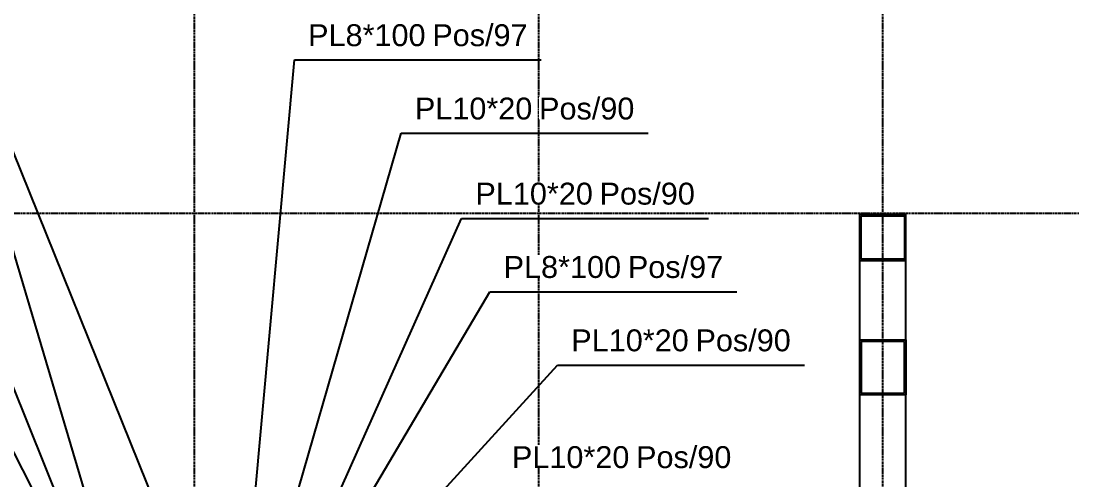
# Model space of a CAD drawing. Header units: millimetres. Extents: x -57554 to 16546, y 2142 to 98430.
# Drawn here: x -16975 to -14684, y 77710 to 78712 of the extents above; entities that cross this region are included whole.
import ezdxf

# ---------------------------------------------------------------- set-up
doc = ezdxf.new("R2010")
doc.units = ezdxf.units.MM
doc.linetypes.add('DXK_LINE_DOT3', pattern=[5.9187, 2.979, -0.9799, 0.9799, -0.9799])
doc.layers.add('S-Z2-A_TEXTUAL_ANNOTATION', color=7, linetype='Continuous')
doc.styles.add('Arial', font='ARIAL.TTF', dxfattribs={"height": 0.2})

msp = doc.modelspace()

# ---------------------------------------------------------------- linework, layer by layer
at = {"color": 1, "linetype": 'DXK_LINE_DOT3'}
for p, q in [((-16596.4, 71792.5), (-16596.4, 84292.5)), ((-15846.4, 71792.5), (-15846.4, 84292.5)), ((-15096.4, 71792.5), (-15096.4, 84292.5)), ((-32096.4, 78292.5), (-10096.4, 78292.5))]:
    msp.add_line(p, q, dxfattribs=at)
at = {"color": 2, "linetype": 'Continuous'}
for p, q in [((-15146.4, 78189.5), (-15146.4, 78289.5)), ((-15046.4, 78289.5), (-15146.4, 78289.5)), ((-15046.4, 78189.5), (-15046.4, 78289.5)), ((-15143.4, 78192.5), (-15143.4, 78286.5)), ((-15143.4, 78286.5), (-15049.4, 78286.5)), ((-15049.4, 78286.5), (-15049.4, 78192.5)), ((-15146.4, 78189.5), (-15046.4, 78189.5)), ((-15146.4, 78016.3), (-15146.4, 78189.5)), ((-15049.4, 78192.5), (-15143.4, 78192.5)), ((-15046.4, 78016.3), (-15046.4, 78189.5)), ((-15146.4, 78016.3), (-15046.4, 78016.3)), ((-15146.4, 77896.1), (-15146.4, 78016.3)), ((-15049.4, 78012.7), (-15143.4, 78012.7)), ((-15143.4, 78012.7), (-15143.4, 77899.7)), ((-15049.4, 77899.7), (-15049.4, 78012.7)), ((-15046.4, 78016.3), (-15046.4, 77896.1)), ((-15143.4, 77899.7), (-15049.4, 77899.7)), ((-15046.4, 77896.1), (-15146.4, 77896.1)), ((-15146.4, 77389.5), (-15146.4, 77896.1)), ((-15046.4, 77389.5), (-15046.4, 77896.1))]:
    msp.add_line(p, q, dxfattribs=at)
at = {"layer": 'S-Z2-A_TEXTUAL_ANNOTATION'}
for p, q in [((-16510, 77233.2), (-17096.9, 78686.9)), ((-16499.7, 77287.8), (-16378.9, 78626.8)), ((-16378.9, 78626.8), (-15840.7, 78626.8)), ((-16701.3, 77233.2), (-17068.5, 78469)), ((-16502.5, 77229.4), (-16146.2, 78466.8)), ((-16146.2, 78466.8), (-15608, 78466.8)), ((-16482.4, 77233.2), (-16014.3, 78281.2)), ((-16014.3, 78281.2), (-15476.2, 78281.2)), ((-16715.6, 77229.4), (-17132.4, 78262.4)), ((-16439.4, 77296.7), (-15952.8, 78121.2)), ((-15952.8, 78121.2), (-15414.6, 78121.2)), ((-16743.3, 77287.8), (-17134.3, 78052.1)), ((-15805.3, 77961.2), (-15267.2, 77961.2))]:
    msp.add_line(p, q, dxfattribs=at)

# ---------------------------------------------------------------- wipeouts: each hides what was drawn before it
for points in [[(-16093.2, 78656.8), (-16093.2, 78706.8), (-16348.9, 78706.8), (-16348.9, 78656.8)], [(-15870.7, 78656.8), (-15870.7, 78706.8), (-16078.2, 78706.8), (-16078.2, 78656.8)], [(-15860.5, 78496.8), (-15860.5, 78546.8), (-16116.2, 78546.8), (-16116.2, 78496.8)], [(-15506.2, 78311.2), (-15506.2, 78361.2), (-15713.7, 78361.2), (-15713.7, 78311.2)], [(-15444.6, 78151.2), (-15444.6, 78201.2), (-15652.1, 78201.2), (-15652.1, 78151.2)], [(-15519.7, 77991.2), (-15519.7, 78041.2), (-15775.3, 78041.2), (-15775.3, 77991.2)], [(-15297.2, 77991.2), (-15297.2, 78041.2), (-15504.7, 78041.2), (-15504.7, 77991.2)], [(-15426.6, 77736.5), (-15426.6, 77786.5), (-15634.1, 77786.5), (-15634.1, 77736.5)]]:
    msp.add_wipeout(points).dxf.layer = 'S-Z2-A_TEXTUAL_ANNOTATION'

# ---------------------------------------------------------------- next in the draw order: texts
at = {"layer": 'S-Z2-A_TEXTUAL_ANNOTATION', "style": 'Arial'}
for s, p in [('PL8*100', (-16348.9, 78656.8)), ('Pos/97', (-16078.2, 78656.8)), ('PL10*20', (-16116.2, 78496.8)), ('Pos/90', (-15713.7, 78311.2)), ('Pos/97', (-15652.1, 78151.2)), ('PL10*20', (-15775.3, 77991.2)), ('Pos/90', (-15504.7, 77991.2)), ('Pos/90', (-15634.1, 77736.5))]:
    msp.add_text(s, height=47.75, dxfattribs=at).set_placement(p)

# ---------------------------------------------------------------- next in the draw order: wipeouts: each hides what was drawn before it
for points in [[(-15638, 78496.8), (-15638, 78546.8), (-15845.5, 78546.8), (-15845.5, 78496.8)], [(-15728.7, 78311.2), (-15728.7, 78361.2), (-15984.3, 78361.2), (-15984.3, 78311.2)], [(-15667.1, 78151.2), (-15667.1, 78201.2), (-15922.8, 78201.2), (-15922.8, 78151.2)], [(-15649.1, 77736.5), (-15649.1, 77786.5), (-15904.7, 77786.5), (-15904.7, 77736.5)]]:
    msp.add_wipeout(points).dxf.layer = 'S-Z2-A_TEXTUAL_ANNOTATION'

# ---------------------------------------------------------------- next in the draw order: linework, layer by layer
at = {"layer": 'S-Z2-A_TEXTUAL_ANNOTATION'}
msp.add_line((-16472, 77229.4), (-15805.3, 77961.2), dxfattribs=at)

# ---------------------------------------------------------------- next in the draw order: texts
at = {"layer": 'S-Z2-A_TEXTUAL_ANNOTATION', "style": 'Arial'}
for s, p in [('Pos/90', (-15845.5, 78496.8)), ('PL10*20', (-15984.3, 78311.2)), ('PL8*100', (-15922.8, 78151.2)), ('PL10*20', (-15904.7, 77736.5))]:
    msp.add_text(s, height=47.75, dxfattribs=at).set_placement(p)

doc.saveas('drawing.dxf')
